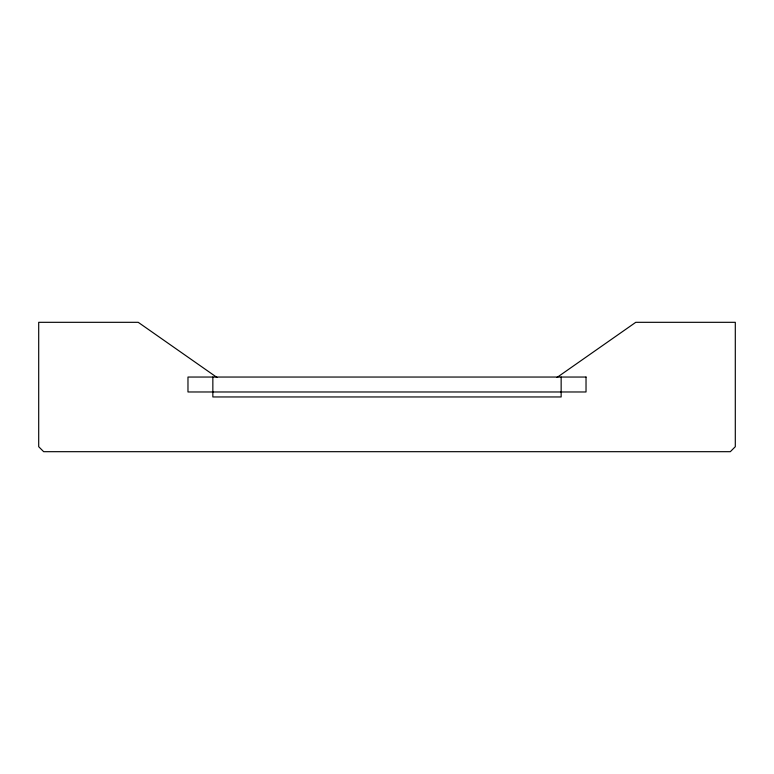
<?xml version="1.0" encoding="UTF-8"?>
<svg xmlns="http://www.w3.org/2000/svg" width="774" height="774" viewBox="0 0 774 774"><rect width="100%" height="100%" fill="white"/><g stroke="black" fill="none" stroke-linecap="round" stroke-linejoin="round"><path stroke-width="1.16" d="M556.961 377.489L635.783 322.313L735.3 322.313L735.3 446.704L730.327 451.687L43.673 451.687L38.7 446.704L38.7 322.313L138.217 322.313L217.039 377.489M561.15 377.044L561.15 396.956L212.85 396.956L212.85 377.044M586.024 377.044L187.976 377.044L187.976 391.973L586.024 391.973L586.024 377.044"/></g></svg>
